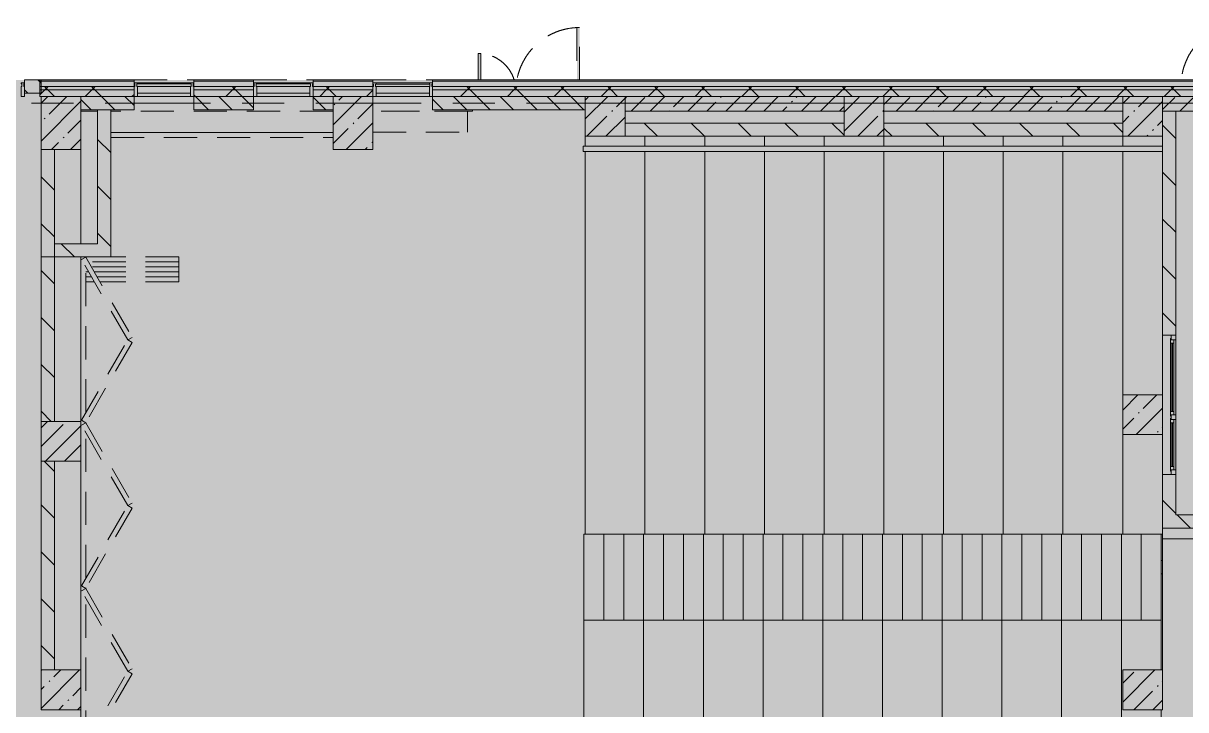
# Model space of a CAD drawing. Header units: millimetres. Extents: x -3245 to 186632, y -8553 to 29000.
# Drawn here: x 73063 to 90582, y 17850 to 28205 of the extents above; entities that cross this region are included whole.
import ezdxf

# ---------------------------------------------------------------- set-up
doc = ezdxf.new("R2010")
doc.units = ezdxf.units.MM
doc.linetypes.add('200_ШТРИХ__ш1_п0_6_', pattern=[800, 500, -300])
doc.linetypes.add('Осевая', pattern=[3175, 635, -476.25, 1587.5, -476.25])
doc.layers.add('A-DETL-GENF-3', color=7, linetype='Continuous', lineweight=9, true_color=0xc0c0c0, transparency=0.4)
for name, color, linetype, lineweight in [('A-DETL-MBND-1', 7, '200_ШТРИХ__ш1_п0_6_', 9), ('A-GLAZ-CURT-3', 7, 'Continuous', 5), ('A-WALL-7', 7, 'Continuous', 5), ('I-WALL-29', 7, 'Continuous', 5), ('S-COLS-2', 7, 'Continuous', 5), ('Оси', 7, 'Continuous', 9), ('Оси-2', 7, 'Осевая', 9)]:
    doc.layers.add(name, color=color, linetype=linetype, lineweight=lineweight)
for name, color, linetype, lineweight, true_color in [('A-FLOR-1', 7, 'Continuous', 5, 0xb7b7b7), ('A-GLAZ-3', 7, 'Continuous', 5, 0x737373), ('A-GLAZ-CURT-2', 7, 'Continuous', 5, 0x737373), ('A-GLAZ-CWMG-2', 7, 'Continuous', 5, 0x737373), ('A-WALL-8', 7, 'Continuous', 9, 0x737373), ('A-WALL-9', 7, 'Continuous', 5, 0x737373), ('I-WALL-30', 7, 'Continuous', 5, 0x737373), ('S-COLS-1', 7, 'Continuous', 5, 0x737373), ('S-STRS-3', 7, 'Continuous', 5, 0x737373)]:
    doc.layers.add(name, color=color, linetype=linetype, lineweight=lineweight, true_color=true_color)
pattern_1 = [(45, (59622.45, 0), (-353.5534, 353.5534), []), (135, (59622.45, 0), (-353.5534, -353.5534), [])]
pattern_2 = [(135, (59622.45, 0), (-176.7767, -176.7767), [])]
pattern_3 = [(135, (59622.45, 0), (-353.5534, -353.5534), [])]

# ---------------------------------------------------------------- blocks, each defined once
blk = doc.blocks.new('BSC_Колонна _Прямоугольная - 600х800-24078684-2_4_1_птичка')
at = {"layer": 'S-COLS-2'}
h = blk.add_hatch(dxfattribs=at)
h.set_pattern_fill('FP_122', color=256, style=0, pattern_type=2)
h.set_pattern_definition([(45, (-14010, -26700), (-285.123, 285.123), []), (45, (-13724.88, -26700), (-285.123, 285.123), [504.031, -100.806, 16.764, -84.042])])
h.paths.add_polyline_path([(300, -400), (300, 400), (-300, 400), (-300, -400)])
at = {"layer": 'S-COLS-1'}
for p, q in [((300, 400), (-300, 400)), ((-300, 400), (-300, -400)), ((300, -400), (300, 400)), ((-300, -400), (300, -400))]:
    blk.add_line(p, q, dxfattribs=at)
blk = doc.blocks.new('BSC_Колонна _Прямоугольная - 600х600-23295697-2_4_1_птичка')
at = {"layer": 'S-COLS-2'}
h = blk.add_hatch(dxfattribs=at)
h.set_pattern_fill('FP_125', color=256, style=0, pattern_type=2)
h.set_pattern_definition([(45, (-14010, -18150), (-285.123, 285.123), []), (45, (-13724.88, -18150), (-285.123, 285.123), [504.031, -100.806, 16.764, -84.042])])
h.paths.add_polyline_path([(-300, -300), (300, -300), (300, 300), (-300, 300), (-300, -26)])
at = {"layer": 'S-COLS-1'}
for p, q in [((300, 300), (-300, 300)), ((-300, 300), (-300, -300)), ((300, -300), (300, 300)), ((-300, -300), (300, -300))]:
    blk.add_line(p, q, dxfattribs=at)
blk = doc.blocks.new('BSC_Колонна _Прямоугольная - 600х600-V113-2_4_1_птичка')
at = {"layer": 'S-COLS-2'}
h = blk.add_hatch(dxfattribs=at)
h.set_pattern_fill('FP_126', color=256, style=0, pattern_type=2)
h.set_pattern_definition([(45, (-14010, -21900), (-285.123, 285.123), []), (45, (-13724.88, -21900), (-285.123, 285.123), [504.031, -100.806, 16.764, -84.042])])
h.paths.add_polyline_path([(-300, -300), (300, -300), (300, 300), (-300, 300)])
at = {"layer": 'S-COLS-1'}
for p, q in [((300, 300), (-300, 300)), ((-300, 300), (-300, -300)), ((300, -300), (300, 300)), ((-300, -300), (300, -300))]:
    blk.add_line(p, q, dxfattribs=at)
blk = doc.blocks.new('BSC_Колонна _Прямоугольная - 600х600-V115-2_4_1_птичка')
at = {"layer": 'S-COLS-2'}
h = blk.add_hatch(dxfattribs=at)
h.set_pattern_fill('FP_128', color=256, style=0, pattern_type=2)
h.set_pattern_definition([(45, (-26110, -26800), (-285.123, 285.123), []), (45, (-25824.88, -26800), (-285.123, 285.123), [504.031, -100.806, 16.764, -84.042])])
h.paths.add_polyline_path([(-300, -300), (300, -300), (300, 300), (-300, 300)])
at = {"layer": 'S-COLS-1'}
for p, q in [((300, 300), (-300, 300)), ((-300, 300), (-300, -300)), ((300, -300), (300, 300)), ((-300, -300), (300, -300))]:
    blk.add_line(p, q, dxfattribs=at)
blk = doc.blocks.new('Прямоугольный импост - Импост структурный с накладкой - 190мм-22856075-2_4_1_птичка')
at = {"layer": 'A-GLAZ-CWMG-2'}
for p, q in [((0, 190), (-50, 190)), ((-50, 190), (-50, 40)), ((0, 40), (0, 190)), ((-50, 40), (-40, 40)), ((-40, 0), (-50, 0)), ((-50, 0), (-50, -17)), ((-40, 40), (-40, 0)), ((-10, 0), (-10, 40)), ((-10, 40), (0, 40)), ((0, 0), (-10, 0)), ((0, -17), (0, 0)), ((-50, -17), (0, -17))]:
    blk.add_line(p, q, dxfattribs=at)
blk = doc.blocks.new('Прямоугольный импост - Импост структурный с накладкой - 190мм-V119-2_4_1_птичка')
at = {"layer": 'A-GLAZ-CWMG-2'}
for p, q in [((0, 190), (-50, 190)), ((-50, 190), (-50, 40)), ((0, 40), (0, 188)), ((-50, 40), (-40, 40)), ((-40, 0), (-50, 0)), ((-50, 0), (-50, -17)), ((-40, 40), (-40, 0)), ((-10, 0), (-10, 40)), ((-10, 40), (0, 40)), ((0, 0), (-10, 0)), ((0, -17), (0, 0)), ((-50, -17), (0, -17))]:
    blk.add_line(p, q, dxfattribs=at)
blk = doc.blocks.new('Прямоугольный импост - Импост структурный с накладкой - 190мм-22856073-2_4_1_птичка')
at = {"layer": 'A-GLAZ-CWMG-2'}
for p, q in [((-50, 40), (-50, 190)), ((-50, 190), (0, 190)), ((0, 190), (0, 40)), ((-40, 40), (-50, 40)), ((-50, -17), (-50, 0)), ((-50, 0), (-40, 0)), ((-40, 0), (-40, 40)), ((-10, 40), (-10, 0)), ((0, 40), (-10, 40)), ((-10, 0), (0, 0)), ((0, 0), (0, -17)), ((0, -17), (-50, -17))]:
    blk.add_line(p, q, dxfattribs=at)
blk = doc.blocks.new('Системная панель - Стекло - 40мм-V136-2_4_1_птичка')
at = {"layer": 'A-GLAZ-CURT-3'}
h = blk.add_hatch(dxfattribs=at)
h.set_pattern_fill('FP_154', color=256, style=0, pattern_type=2)
h.set_pattern_definition([(45, (-17860.3, -26790), (-1414.21, 1414.21), [1000, -3000]), (45, (-18860.3, -27290), (-1414.21, 1414.21), [3000, -1000]), (45, (-16860.3, -27790), (-1414.21, 1414.21), [1000, -3000])])
h.paths.add_polyline_path([(-410, -40), (410, -40), (410, 0), (-410, 0)])
at = {"layer": 'A-GLAZ-CURT-2'}
for p, q in [((410, 0), (-410, 0)), ((-410, 0), (-410, -40)), ((-410, -40), (410, -40)), ((410, -40), (410, 0))]:
    blk.add_line(p, q, dxfattribs=at)
blk = doc.blocks.new('Системная панель - Стекло - 40мм-V137-2_4_1_птичка')
at = {"layer": 'A-GLAZ-CURT-2'}
for p, q in [((410, 0), (-410, 0)), ((-410, 0), (-410, -40)), ((-410, -40), (410, -40)), ((410, -40), (410, 0))]:
    blk.add_line(p, q, dxfattribs=at)
blk = doc.blocks.new('BSC_Колонна _Прямоугольная - 600х600-V148-2_4_1_птичка')
at = {"layer": 'S-COLS-2'}
h = blk.add_hatch(dxfattribs=at)
h.set_pattern_fill('FP_161', color=256, style=0, pattern_type=2)
h.set_pattern_definition([(45, (-30310, -26800), (-285.123, 285.123), []), (45, (-30024.88, -26800), (-285.123, 285.123), [504.031, -100.806, 16.764, -84.042])])
h.paths.add_polyline_path([(-300, -300), (300, -300), (300, 300), (-300, 300)])
at = {"layer": 'S-COLS-1'}
for p, q in [((300, 300), (-300, 300)), ((-300, 300), (-300, -300)), ((300, -300), (300, 300)), ((-300, -300), (300, -300))]:
    blk.add_line(p, q, dxfattribs=at)
blk = doc.blocks.new('Прямоугольный импост - Импост структурный с накладкой - 160мм Темный-33186089-2_4_1_птичка')
at = {"layer": 'A-GLAZ-CWMG-2'}
for p, q in [((16960, 27307), (17760, 27307)), ((16960, 27150), (17760, 27150))]:
    blk.add_line(p, q, dxfattribs=at)
blk = doc.blocks.new('DOR__перегородка__Прямоугольная - ТП-2_ Вн_ДПГ_9480х4200h_2-23998078-2_4_1_птичка')
at = {"layer": 'A-DETL-MBND-1'}
for p, q in [((3, -75), (1987, -75)), ((1982, -72), (2019, -7)), ((3194, -772), (1982, -72)), ((2019, -7), (3231, -707)), ((2137, -75), (4324, -75)), ((3230, -707), (4443, -7)), ((4480, -72), (3268, -772)), ((4443, -7), (4480, -72)), ((4474, -75), (4487, -75)), ((4481, -72), (4518, -7)), ((5693, -772), (4481, -72)), ((4518, -7), (5731, -707)), ((4637, -75), (6824, -75)), ((5730, -707), (6942, -7)), ((6980, -72), (5767, -772)), ((6942, -7), (6980, -72)), ((6974, -75), (6985, -75)), ((6979, -72), (7017, -7)), ((8192, -772), (6979, -72)), ((7017, -7), (8229, -707)), ((7135, -75), (9323, -75)), ((8229, -707), (9441, -7)), ((9479, -72), (8267, -772)), ((9105, -201), (9105, -75)), ((9180, -158), (9180, -75)), ((9255, -114), (9255, -75)), ((9330, -1474), (9330, -158)), ((9405, -1474), (9405, -114)), ((9441, -7), (9479, -72)), ((9473, -75), (9480, -75)), ((9105, -1474), (9105, -288)), ((9180, -1474), (9180, -244)), ((9255, -1474), (9255, -201)), ((9480, -1474), (9480, -450)), ((3231, -707), (3194, -772)), ((3268, -772), (3230, -707)), ((5731, -707), (5693, -772)), ((5767, -772), (5730, -707)), ((8229, -707), (8192, -772)), ((8267, -772), (8229, -707)), ((9105, -1474), (9480, -1474))]:
    blk.add_line(p, q, dxfattribs=at)
blk = doc.blocks.new('BSC_Колонна _Прямоугольная - 600х600-V167-2_4_1_птичка')
at = {"layer": 'S-COLS-2'}
h = blk.add_hatch(dxfattribs=at)
h.set_pattern_fill('FP_174', color=256, style=0, pattern_type=2)
h.set_pattern_definition([(45, (-22210, -26800), (-285.123, 285.123), []), (45, (-21924.88, -26800), (-285.123, 285.123), [504.031, -100.806, 16.764, -84.042])])
h.paths.add_polyline_path([(-300, -300), (300, -300), (300, 300), (-300, 300)])
at = {"layer": 'S-COLS-1'}
for p, q in [((300, 300), (-300, 300)), ((-300, 300), (-300, -300)), ((300, -300), (300, 300)), ((-300, -300), (300, -300))]:
    blk.add_line(p, q, dxfattribs=at)
blk = doc.blocks.new('Перекрытия 3 - Перекрытия 4-20977624-2_4_1_птичка')
at = {"layer": 'S-STRS-3'}
for p, q in [((21910, 26500), (21910, 26351)), ((22810, 26351), (22810, 26500)), ((23710, 26351), (23710, 26500)), ((24610, 26351), (24610, 26500)), ((25510, 26351), (25510, 26500)), ((26410, 26351), (26410, 26500)), ((27310, 26351), (27310, 26500)), ((28210, 26351), (28210, 26500)), ((29110, 26351), (29110, 26500)), ((30010, 26351), (30010, 26500)), ((21910, 26270), (21910, 20500)), ((22810, 20500), (22810, 26270)), ((23710, 20500), (23710, 26270)), ((24610, 20500), (24610, 26270)), ((25510, 20500), (25510, 26270)), ((26410, 20500), (26410, 26270)), ((27310, 20500), (27310, 26270)), ((28210, 20500), (28210, 26270)), ((29110, 20500), (29110, 26270)), ((30010, 22600), (30010, 26270)), ((30010, 20500), (30010, 22000)), ((22490, 20500), (21910, 20500)), ((23390, 20500), (22810, 20500)), ((24290, 20500), (23710, 20500)), ((25190, 20500), (24610, 20500)), ((26090, 20500), (25510, 20500)), ((26990, 20500), (26410, 20500)), ((27890, 20500), (27310, 20500)), ((28790, 20500), (28210, 20500)), ((29690, 20500), (29110, 20500)), ((30610, 20500), (30010, 20500))]:
    blk.add_line(p, q, dxfattribs=at)
blk = doc.blocks.new('110_Дверь_СКБ_1Ст_Наружная - ДН-2д_л__ Дверь из подвала ЛК _900 мм в свету_ 3300 фрамуга метал-22954314-2_4_1_птичка')
at = {"layer": 'A-DETL-MBND-1'}
blk.add_hatch(color=256, dxfattribs=at).paths.add_polyline_path([(489.5, 115), (489.5, 970), (449.5, 970), (449.5, 115)])
for p, q in [((489.5, 970), (449.5, 970)), ((449.5, 970), (449.5, 115)), ((489.5, 115), (489.5, 970))]:
    blk.add_line(p, q, dxfattribs=at)
blk.add_arc((489.5, 30), 940, 90, 174.73278, dxfattribs=at)
blk = doc.blocks.new('120_Окно_СКБ_2Ст - 120_Окно_СКБ_2Ст 2100х1800 _мал створка справа_-24235684-2_4_1_птичка')
at = {"layer": 'A-GLAZ-3'}
for p, q in [((-1050, 30), (-1050, 100)), ((-1050, 100), (-980, 100)), ((1050, 100), (-1050, 100)), ((-980, 30), (-1050, 30)), ((-1050, 30), (-1000, 30)), ((-980, 30), (-1000, 30)), ((-1000, 30), (-1000, 20)), ((-1000, 20), (170, 20)), ((170, 20), (-1000, 20)), ((-980, 100), (-980, 30)), ((150, 70), (-980, 70)), ((-980, 70), (-980, 30)), ((-930, 20), (-930, 70)), ((-930, 50), (100, 50)), ((100, 40), (-930, 40)), ((100, 20), (100, 70)), ((150, 30), (150, 100)), ((150, 100), (220, 100)), ((150, 30), (150, 70)), ((220, 30), (150, 30)), ((170, 30), (150, 30)), ((170, 30), (200, 30)), ((170, 20), (170, 30)), ((220, 30), (200, 30)), ((200, 30), (200, 20)), ((200, 20), (1000, 20)), ((1000, 20), (200, 20)), ((220, 100), (220, 30)), ((980, 70), (220, 70)), ((220, 70), (220, 30)), ((270, 20), (270, 70)), ((270, 50), (930, 50)), ((930, 40), (270, 40)), ((930, 20), (930, 70)), ((980, 30), (980, 100)), ((980, 100), (1050, 100)), ((980, 30), (980, 70)), ((1050, 30), (980, 30)), ((1000, 30), (980, 30)), ((1000, 30), (1050, 30)), ((1000, 20), (1000, 30)), ((1050, 100), (1050, 30))]:
    blk.add_line(p, q, dxfattribs=at)
blk = doc.blocks.new('BSC_Колонна _Прямоугольная - 600х800-V212-2_4_1_птичка')
at = {"layer": 'S-COLS-2'}
h = blk.add_hatch(dxfattribs=at)
h.set_pattern_fill('FP_212', color=256, style=0, pattern_type=2)
h.set_pattern_definition([(45, (-18410.26, -26700), (-285.123, 285.123), []), (45, (-18125.13, -26700), (-285.123, 285.123), [504.031, -100.806, 16.764, -84.042])])
h.paths.add_polyline_path([(-300, -400), (300, -400), (300, 400), (-300, 400)])
at = {"layer": 'S-COLS-1'}
for p, q in [((300, 400), (-300, 400)), ((-300, 400), (-300, -400)), ((300, -400), (300, 400)), ((-300, -400), (300, -400))]:
    blk.add_line(p, q, dxfattribs=at)
blk = doc.blocks.new('110_Дверь_СКБ_2Ст_Наружная - ДН-1_л_ Двухстворчатая 1450 х3300 _h_ в свету с верхним остеклением-23567691-2_4_1_птичка')
at = {"layer": 'A-DETL-MBND-1'}
for points in [[(784.5, 125), (784.5, 915), (744.5, 915), (744.5, 125)], [(-705.5, 125), (-705.5, 525), (-745.5, 525), (-745.5, 125)]]:
    blk.add_hatch(color=256, dxfattribs=at).paths.add_polyline_path(points)
for p, q in [((784.5, 915), (744.5, 915)), ((744.5, 915), (744.5, 125)), ((784.5, 125), (784.5, 915)), ((-745.5, 525), (-745.5, 125)), ((-705.5, 525), (-745.5, 525)), ((-705.5, 125), (-705.5, 525))]:
    blk.add_line(p, q, dxfattribs=at)
for centre, radius, start, end in [((784.5, -45), 960, 90, 169.73704), ((-745.5, -45), 570, 17.53545, 90)]:
    blk.add_arc(centre, radius, start, end, dxfattribs=at)
blk = doc.blocks.new('Системная панель - Стекло - 40мм-V225-2_4_1_птичка')
at = {"layer": 'A-GLAZ-CURT-2'}
for p, q in [((410, 0), (-410, 0)), ((-410, 0), (-410, -40)), ((-410, -40), (410, -40)), ((410, -40), (410, 0))]:
    blk.add_line(p, q, dxfattribs=at)
blk = doc.blocks.new('Перекрытия 2 - Перекрытия 4-32990152-2_4_1_птичка')
at = {"layer": 'S-STRS-3'}
for p, q in [((21910, 19180), (22510, 19180)), ((21910, 19180), (21910, 15411)), ((22810, 19180), (23410, 19180)), ((22810, 15411), (22810, 19180)), ((23710, 19180), (24310, 19180)), ((23710, 15411), (23710, 19180)), ((24610, 19180), (25210, 19180)), ((24610, 15411), (24610, 19180)), ((25510, 19180), (26110, 19180)), ((25510, 15411), (25510, 19180)), ((26410, 19180), (27010, 19180)), ((26410, 15411), (26410, 19180)), ((27310, 19180), (27910, 19180)), ((27310, 15411), (27310, 19180)), ((28210, 19180), (28810, 19180)), ((28210, 15411), (28210, 19180)), ((29110, 19180), (29710, 19180)), ((29110, 15411), (29110, 19180)), ((30010, 19180), (30610, 19180)), ((30010, 15411), (30010, 19180)), ((30610, 18430), (30610, 19180)), ((30610, 15411), (30610, 17830)), ((21910, 15330), (21910, 15200)), ((22810, 15200), (22810, 15330)), ((23710, 15200), (23710, 15330)), ((24610, 15200), (24610, 15330)), ((25510, 15200), (25510, 15330)), ((26410, 15200), (26410, 15330)), ((27310, 15200), (27310, 15330)), ((28210, 15200), (28210, 15330)), ((29110, 15200), (29110, 15330)), ((30010, 15200), (30010, 15330)), ((30610, 15200), (30610, 15330)), ((22810, 15200), (21910, 15200)), ((23710, 15200), (22810, 15200)), ((24610, 15200), (23710, 15200)), ((25510, 15200), (24610, 15200)), ((26410, 15200), (25510, 15200)), ((27310, 15200), (26410, 15200)), ((28210, 15200), (27310, 15200)), ((29110, 15200), (28210, 15200)), ((30010, 15200), (29110, 15200)), ((30610, 15200), (30010, 15200))]:
    blk.add_line(p, q, dxfattribs=at)
blk = doc.blocks.new('Стены наклон_ амфитеатр1 - Стены наклон_ амфитеатр-33007412-2_4_1_птичка')
at = {"layer": 'A-WALL-9'}
for p, q in [((21879, 26351), (21879, 26270)), ((30610, 26351), (21879, 26351)), ((30610, 26270), (30610, 26351)), ((21879, 26270), (30610, 26270))]:
    blk.add_line(p, q, dxfattribs=at)
blk = doc.blocks.new('Зашивка приборов отопления12 - Зашивка приборов отопления-33278990-2_4_1_птичка')
at = {"layer": 'A-DETL-MBND-1'}
for p, q in [((37640, 23400), (34290, 23400)), ((34290, 23079), (37640, 23079)), ((37640, 23079), (34290, 23079)), ((34290, 23004), (37640, 23004))]:
    blk.add_line(p, q, dxfattribs=at)
blk = doc.blocks.new('Зашивка приборов отопления13 - Зашивка приборов отопления-33279120-2_4_1_птичка')
at = {"layer": 'A-DETL-MBND-1'}
for p, q in [((20136, 26880), (18710, 26880)), ((20136, 26560), (20136, 26880)), ((18710, 26560), (20136, 26560))]:
    blk.add_line(p, q, dxfattribs=at)
blk = doc.blocks.new('BSC_Колонна _Прямоугольная - 600х600-V266-2_4_1_птичка')
at = {"layer": 'S-COLS-2'}
h = blk.add_hatch(dxfattribs=at)
h.set_pattern_fill('FP_234', color=256, style=0, pattern_type=2)
h.set_pattern_definition([(45, (-30310, -18150), (-285.123, 285.123), []), (45, (-30024.88, -18150), (-285.123, 285.123), [504.031, -100.806, 16.764, -84.042])])
h.paths.add_polyline_path([(-300, -300), (300, -300), (300, 300), (-300, 300)])
at = {"layer": 'S-COLS-1'}
for p, q in [((300, 300), (-300, 300)), ((-300, 300), (-300, -300)), ((300, -300), (300, 300)), ((-300, -300), (300, -300))]:
    blk.add_line(p, q, dxfattribs=at)
blk = doc.blocks.new('BSC_Колонна _Прямоугольная - 600х600-V267-2_4_1_птичка')
at = {"layer": 'S-COLS-2'}
h = blk.add_hatch(dxfattribs=at)
h.set_pattern_fill('FP_235', color=256, style=0, pattern_type=2)
h.set_pattern_definition([(45, (-30310, -22300), (-285.123, 285.123), []), (45, (-30024.88, -22300), (-285.123, 285.123), [504.031, -100.806, 16.764, -84.042])])
h.paths.add_polyline_path([(-300, -300), (300, -300), (300, 300), (-300, 300)])
at = {"layer": 'S-COLS-1'}
for p, q in [((300, 300), (-300, 300)), ((-300, 300), (-300, -300)), ((300, -300), (300, 300)), ((-300, -300), (300, -300))]:
    blk.add_line(p, q, dxfattribs=at)

msp = doc.modelspace()

# ---------------------------------------------------------------- hatches: boundary and pattern name
at = {"layer": 'A-DETL-GENF-3'}
msp.add_hatch(color=256, dxfattribs=at).paths.add_polyline_path([(92797.5, -280), (98382.4, -280), (98382.4, 23777.7), (93482.4, 23777.7), (93482.4, 27350), (63474.4, 27350), (63474.4, 15358), (59354.4, 15358), (59354.4, -280), (91870, -280)])
at = {"layer": 'A-WALL-7'}
h = msp.add_hatch(dxfattribs=at)
h.set_pattern_fill('FP_133', color=256, style=0, pattern_type=2)
h.set_pattern_definition(pattern_2)
h.paths.add_polyline_path([(73319.6, 27150), (73332.4, 27150), (73332.4, 27350), (73082.7, 27350), (73082.7, 27150)])
h.paths.add_polyline_path([(63682.4, 27150), (63732.4, 27150), (63732.4, 27350), (63682.4, 27350), (63682.4, 27325.2)])
h = msp.add_hatch(dxfattribs=at)
h.set_pattern_fill('FP_123', color=256, style=0, pattern_type=2)
h.set_pattern_definition(pattern_1)
h.paths.add_polyline_path([(93332.4, 27200), (93332.4, 27250), (79232.7, 27250), (79232.7, 27200), (93261.2, 27200)])
h.paths.add_polyline_path([(75632.7, 27200), (76532.7, 27200), (76532.7, 27250), (75632.7, 27250)])
h.paths.add_polyline_path([(74247.1, 27200), (74732.7, 27200), (74732.7, 27250), (73311.4, 27250), (73311.4, 27200), (73319.6, 27200)])
h.paths.add_polyline_path([(77432.7, 27200), (78332.7, 27200), (78332.7, 27250), (77432.7, 27250)])
h = msp.add_hatch(dxfattribs=at)
h.set_pattern_fill('FP_123', color=256, style=0, pattern_type=2)
h.set_pattern_definition(pattern_1)
h.paths.add_polyline_path([(92797.5, 27100), (93232.4, 27100), (93232.4, 27200), (79232.7, 27200), (79232.7, 27100), (91870, 27100)])
h.paths.add_polyline_path([(73932.4, 27100), (74732.7, 27100), (74732.7, 27200), (73311.4, 27200), (73311.4, 27100), (73332.4, 27100)])
h.paths.add_polyline_path([(75632.7, 27100), (76532.7, 27100), (76532.7, 27200), (75632.7, 27200)])
h.paths.add_polyline_path([(77732.7, 27100), (78332.7, 27100), (78332.7, 27200), (77432.7, 27200), (77432.7, 27100)])
h = msp.add_hatch(dxfattribs=at)
h.set_pattern_fill('FP_133', color=256, style=0, pattern_type=2)
h.set_pattern_definition(pattern_2)
h.paths.add_polyline_path([(80739.7, 26900), (81532.4, 26900), (81532.4, 27100), (79232.7, 27100), (79232.7, 26900)])
h.paths.add_polyline_path([(73932.4, 26900), (74732.7, 26900), (74732.7, 27100), (73932.4, 27100), (73932.4, 26987.7)])
h.paths.add_polyline_path([(77432.7, 26900), (77732.7, 26900), (77732.7, 27100), (77432.7, 27100)])
h.paths.add_polyline_path([(75632.7, 26900), (76532.7, 26900), (76532.7, 27100), (75632.7, 27100)])
at = {"layer": 'I-WALL-29'}
h = msp.add_hatch(dxfattribs=at)
h.set_pattern_fill('FP_131', color=256, style=0, pattern_type=2)
h.set_pattern_definition([(45, (59622.45, 0), (-285.123, 285.123), []), (45, (59907.57, 0), (-285.123, 285.123), [504.031, -100.806, 16.764, -84.042])])
h.paths.add_polyline_path([(92632.4, 26880), (92632.4, 27100), (90232.4, 27100), (90232.4, 26880), (91870, 26880)])
h.paths.add_polyline_path([(89632.4, 26880), (89632.4, 27100), (86032.4, 27100), (86032.4, 26880)])
h.paths.add_polyline_path([(85432.4, 26880), (85432.4, 27100), (82132.4, 27100), (82132.4, 26880), (82594.8, 26880)])
h = msp.add_hatch(dxfattribs=at)
h.set_pattern_fill('FP_134', color=256, style=0, pattern_type=2)
h.set_pattern_definition(pattern_3)
h.paths.add_polyline_path([(74382.4, 24680), (74382.4, 26900), (74182.4, 26900), (74182.4, 24680)])
h = msp.add_hatch(dxfattribs=at)
h.set_pattern_fill('FP_134', color=256, style=0, pattern_type=2)
h.set_pattern_definition(pattern_3)
h.paths.add_polyline_path([(90432.4, 20790), (90432.4, 21400), (90232.4, 21400), (90232.4, 20790)])
h.paths.add_polyline_path([(90432.4, 23500), (90432.4, 26880), (90232.4, 26880), (90232.4, 23500)])
h = msp.add_hatch(dxfattribs=at)
h.set_pattern_fill('FP_134', color=256, style=0, pattern_type=2)
h.set_pattern_definition(pattern_3)
h.paths.add_polyline_path([(85432.4, 26500), (85432.4, 26700), (82132.4, 26700), (82132.4, 26500), (82594.8, 26500)])
h = msp.add_hatch(dxfattribs=at)
h.set_pattern_fill('FP_134', color=256, style=0, pattern_type=2)
h.set_pattern_definition(pattern_3)
h.paths.add_polyline_path([(89632.4, 26500), (89632.4, 26700), (86032.4, 26700), (86032.4, 26500)])
h = msp.add_hatch(dxfattribs=at)
h.set_pattern_fill('FP_134', color=256, style=0, pattern_type=2)
h.set_pattern_definition(pattern_3)
h.paths.add_polyline_path([(73532.7, 24680), (73532.7, 26300), (73332.7, 26300), (73332.7, 24680)])
h = msp.add_hatch(dxfattribs=at)
h.set_pattern_fill('FP_134', color=256, style=0, pattern_type=2)
h.set_pattern_definition(pattern_3)
h.paths.add_polyline_path([(73332.7, 15200), (73532.7, 15200), (73532.7, 17850), (73332.7, 17850), (73332.7, 15848.6)])
h.paths.add_polyline_path([(73332.7, 18450), (73532.7, 18450), (73532.7, 21600), (73332.7, 21600), (73332.7, 20476.2)])
h.paths.add_polyline_path([(73332.7, 22200), (73532.7, 22200), (73532.7, 26300), (73332.7, 26300), (73332.7, 25103.8)])
h = msp.add_hatch(dxfattribs=at)
h.set_pattern_fill('FP_134', color=256, style=0, pattern_type=2)
h.set_pattern_definition(pattern_3)
h.paths.add_polyline_path([(74182.4, 24680), (74182.4, 24880), (73532.7, 24880), (73532.7, 24680)])
h = msp.add_hatch(dxfattribs=at)
h.set_pattern_fill('FP_134', color=256, style=0, pattern_type=2)
h.set_pattern_definition(pattern_3)
h.paths.add_polyline_path([(93032.4, 20590), (93032.4, 20790), (90232.4, 20790), (90232.4, 20590), (91870, 20590)])

# ---------------------------------------------------------------- linework, layer by layer
at = {"layer": 'A-DETL-MBND-1'}
for p, q in [((74732.7, 27350), (75632.7, 27350)), ((76532.7, 27350), (77432.7, 27350)), ((78332.7, 27350), (79232.7, 27350)), ((74782.7, 27100), (75582.7, 27100)), ((75582.7, 27100), (74782.7, 27100)), ((76582.7, 27100), (77382.7, 27100)), ((77382.7, 27100), (76582.7, 27100)), ((78382.2, 27100), (79182.8, 27100)), ((79182.8, 27100), (78382.2, 27100)), ((74182.4, 26880), (73932.4, 26880)), ((77732.7, 26880), (74382.4, 26880)), ((79832.4, 26880), (78332.7, 26880)), ((79832.4, 26900), (79832.4, 26880)), ((90212.4, 20100), (90232.4, 20100)), ((90232.4, 19900), (90212.4, 19900))]:
    msp.add_line(p, q, dxfattribs=at)
at = {"layer": 'A-FLOR-1'}
for p, q in [((73932.7, 24880), (73932.7, 26500)), ((73932.7, 15200), (73932.7, 24680)), ((90232.4, 20590), (90232.4, 18450)), ((92882.4, 20429), (90232.4, 20429))]:
    msp.add_line(p, q, dxfattribs=at)
at = {"layer": 'A-WALL-8'}
for p, q in [((74732.7, 27330), (73311.4, 27330)), ((74732.7, 27250), (73311.4, 27250)), ((74732.7, 27200), (73311.4, 27200)), ((76532.7, 27330), (75632.7, 27330)), ((76532.7, 27250), (75632.7, 27250)), ((76532.7, 27200), (75632.7, 27200)), ((78332.7, 27330), (77432.7, 27330)), ((78332.7, 27250), (77432.7, 27250)), ((78332.7, 27200), (77432.7, 27200)), ((93462.4, 27330), (79232.7, 27330)), ((93382.4, 27250), (79232.7, 27250)), ((93332.4, 27200), (79232.7, 27200)), ((74732.7, 27100), (73932.4, 27100)), ((76532.7, 27100), (75632.7, 27100)), ((77732.7, 27100), (77432.7, 27100)), ((81532.4, 27100), (79232.7, 27100)), ((85432.4, 27100), (82132.4, 27100)), ((89632.4, 27100), (86032.4, 27100)), ((92632.4, 27100), (90232.4, 27100)), ((74382.4, 26900), (74182.4, 26900)), ((90432.4, 26880), (90232.4, 26880))]:
    msp.add_line(p, q, dxfattribs=at)
at = {"layer": 'A-WALL-9'}
for p, q in [((74732.7, 27350), (73082.7, 27350)), ((73082.7, 27350), (73082.7, 27150)), ((73311.4, 27350), (73311.4, 27100)), ((73332.4, 27150), (73332.4, 27350)), ((74732.7, 27100), (74732.7, 27350)), ((76532.7, 27350), (75632.7, 27350)), ((75632.7, 27350), (75632.7, 27100)), ((76532.7, 27100), (76532.7, 27350)), ((78332.7, 27350), (77432.7, 27350)), ((77432.7, 27350), (77432.7, 27100)), ((78332.7, 27100), (78332.7, 27350)), ((93482.4, 27350), (79232.7, 27350)), ((79232.7, 27350), (79232.7, 27100)), ((73082.7, 27150), (73332.4, 27150)), ((73311.4, 27100), (73332.4, 27100)), ((73932.4, 27100), (74732.7, 27100)), ((74732.7, 26900), (74732.7, 27100)), ((75632.7, 27100), (76532.7, 27100)), ((75632.7, 27100), (75632.7, 26900)), ((76532.7, 26900), (76532.7, 27100)), ((77432.7, 27100), (77732.7, 27100)), ((77432.7, 27100), (77432.7, 26900)), ((79232.7, 27100), (81532.4, 27100)), ((79232.7, 27100), (79232.7, 26900)), ((82132.4, 27100), (85432.4, 27100)), ((86032.4, 27100), (89632.4, 27100)), ((90232.4, 27100), (93232.4, 27100)), ((73932.4, 26900), (74182.4, 26900)), ((74382.4, 26900), (74732.7, 26900)), ((75632.7, 26900), (76532.7, 26900)), ((77432.7, 26900), (77732.7, 26900)), ((79232.7, 26900), (81532.4, 26900))]:
    msp.add_line(p, q, dxfattribs=at)
at = {"layer": 'I-WALL-30'}
for p, q in [((74182.4, 26900), (74182.4, 24880)), ((74382.4, 24680), (74382.4, 26900)), ((82132.4, 26880), (85432.4, 26880)), ((86032.4, 26880), (89632.4, 26880)), ((90432.4, 26880), (92632.4, 26880)), ((90432.4, 20790), (90432.4, 26880)), ((85432.4, 26700), (82132.4, 26700)), ((89632.4, 26700), (86032.4, 26700)), ((82132.4, 26500), (85432.4, 26500)), ((86032.4, 26500), (89632.4, 26500)), ((90232.4, 26500), (90232.4, 22600)), ((73332.7, 26300), (73332.7, 22200)), ((73532.7, 22200), (73532.7, 26300)), ((74182.4, 24880), (73532.7, 24880)), ((73332.7, 24680), (74382.4, 24680)), ((90232.4, 23500), (90432.4, 23500)), ((90232.4, 22000), (90232.4, 20590)), ((73332.7, 21600), (73332.7, 18450)), ((73532.7, 18450), (73532.7, 21600)), ((90432.4, 21400), (90232.4, 21400)), ((93032.4, 20790), (90432.4, 20790)), ((90232.4, 20590), (93032.4, 20590))]:
    msp.add_line(p, q, dxfattribs=at)
at = {"layer": 'S-STRS-3'}
for p, q in [((81512.4, 20500), (81512.4, 19200)), ((81512.4, 20500), (81532.4, 20500)), ((81512.4, 20500), (81512.4, 19200)), ((81812.4, 20500), (81812.4, 19200)), ((81812.4, 20500), (81812.4, 19200)), ((82112.4, 20500), (82412.4, 20500)), ((82112.4, 20500), (82112.4, 19200)), ((82112.4, 20500), (82112.4, 19200)), ((82412.4, 20500), (82432.4, 20500)), ((82412.4, 20500), (82412.4, 19200)), ((82412.4, 20500), (82412.4, 19200)), ((82712.4, 20500), (82712.4, 19200)), ((82712.4, 20500), (82712.4, 19200)), ((83012.4, 20500), (83312.4, 20500)), ((83012.4, 20500), (83012.4, 19200)), ((83012.4, 20500), (83012.4, 19200)), ((83312.4, 20500), (83332.4, 20500)), ((83312.4, 20500), (83312.4, 19200)), ((83312.4, 20500), (83312.4, 19200)), ((83612.4, 20500), (83612.4, 19200)), ((83612.4, 20500), (83612.4, 19200)), ((83912.4, 20500), (84212.4, 20500)), ((83912.4, 20500), (83912.4, 19200)), ((83912.4, 20500), (83912.4, 19200)), ((84212.4, 20500), (84232.4, 20500)), ((84212.4, 20500), (84212.4, 19200)), ((84212.4, 20500), (84212.4, 19200)), ((84512.4, 20500), (84512.4, 19200)), ((84512.4, 20500), (84512.4, 19200)), ((84812.4, 20500), (85112.4, 20500)), ((84812.4, 20500), (84812.4, 19200)), ((84812.4, 20500), (84812.4, 19200)), ((85112.4, 20500), (85132.4, 20500)), ((85112.4, 20500), (85112.4, 19200)), ((85112.4, 20500), (85112.4, 19200)), ((85412.4, 20500), (85412.4, 19200)), ((85412.4, 20500), (85412.4, 19200)), ((85712.4, 20500), (86012.4, 20500)), ((85712.4, 20500), (85712.4, 19200)), ((85712.4, 20500), (85712.4, 19200)), ((86012.4, 20500), (86032.4, 20500)), ((86012.4, 20500), (86012.4, 19200)), ((86012.4, 20500), (86012.4, 19200)), ((86312.4, 20500), (86312.4, 19200)), ((86312.4, 20500), (86312.4, 19200)), ((86612.4, 20500), (86912.4, 20500)), ((86612.4, 20500), (86612.4, 19200)), ((86612.4, 20500), (86612.4, 19200)), ((86912.4, 20500), (86932.4, 20500)), ((86912.4, 20500), (86912.4, 19200)), ((86912.4, 20500), (86912.4, 19200)), ((87212.4, 20500), (87212.4, 19200)), ((87212.4, 20500), (87212.4, 19200)), ((87512.4, 20500), (87812.4, 20500)), ((87512.4, 20500), (87512.4, 19200)), ((87512.4, 20500), (87512.4, 19200)), ((87812.4, 20500), (87832.4, 20500)), ((87812.4, 20500), (87812.4, 19200)), ((87812.4, 20500), (87812.4, 19200)), ((88112.4, 20500), (88112.4, 19200)), ((88112.4, 20500), (88112.4, 19200)), ((88412.4, 20500), (88712.4, 20500)), ((88412.4, 20500), (88412.4, 19200)), ((88412.4, 20500), (88412.4, 19200)), ((88712.4, 20500), (88732.4, 20500)), ((88712.4, 20500), (88712.4, 19200)), ((88712.4, 20500), (88712.4, 19200)), ((89012.4, 20500), (89012.4, 19200)), ((89012.4, 20500), (89012.4, 19200)), ((89312.4, 20500), (89612.4, 20500)), ((89312.4, 20500), (89312.4, 19200)), ((89312.4, 20500), (89312.4, 19200)), ((89612.4, 20500), (89632.4, 20500)), ((89612.4, 20500), (89612.4, 19200)), ((89612.4, 20500), (89612.4, 19200)), ((89912.4, 20500), (89912.4, 19200)), ((89912.4, 20500), (89912.4, 19200)), ((90212.4, 20500), (90212.4, 19200)), ((82112.4, 19200), (82412.4, 19200)), ((83012.4, 19200), (83312.4, 19200)), ((83912.4, 19200), (84212.4, 19200)), ((84812.4, 19200), (85112.4, 19200)), ((85712.4, 19200), (86012.4, 19200)), ((86612.4, 19200), (86912.4, 19200)), ((87512.4, 19200), (87812.4, 19200)), ((88412.4, 19200), (88712.4, 19200)), ((89312.4, 19200), (89612.4, 19200))]:
    msp.add_line(p, q, dxfattribs=at)
at = {"layer": 'Оси'}
msp.add_line((80982.4, 27000), (93482.4, 27000), dxfattribs=at)
at = {"layer": 'Оси-2'}
msp.add_line((70011.4, 27000), (80982.4, 27000), dxfattribs=at)

# ---------------------------------------------------------------- block references
at = {"layer": 'A-DETL-MBND-1'}
for name, p in [('110_Дверь_СКБ_2Ст_Наружная - ДН-1_л_ Двухстворчатая 1450 х3300 _h_ в свету с верхним остеклением-23567691-2_4_1_птичка', (80662.9, 27225)), ('110_Дверь_СКБ_1Ст_Наружная - ДН-2д_л__ Дверь из подвала ЛК _900 мм в свету_ 3300 фрамуга метал-22954314-2_4_1_птичка', (90962.9, 27235)), ('Зашивка приборов отопления12 - Зашивка приборов отопления-33278990-2_4_1_птичка', (40092.7, 3480)), ('Зашивка приборов отопления13 - Зашивка приборов отопления-33279120-2_4_1_птичка', (59622.4, 0))]:
    msp.add_blockref(name, p, dxfattribs=at)
at = {"layer": 'A-DETL-MBND-1', "rotation": 90.00000000000044}
msp.add_blockref('DOR__перегородка__Прямоугольная - ТП-2_ Вн_ДПГ_9480х4200h_2-23998078-2_4_1_птичка', (73932.4, 15200), dxfattribs=at)
at = {"layer": 'A-GLAZ-3', "rotation": 269.9999999999999}
msp.add_blockref('120_Окно_СКБ_2Ст - 120_Окно_СКБ_2Ст 2100х1800 _мал створка справа_-24235684-2_4_1_птичка', (90332.4, 22450), dxfattribs=at)
at = {"layer": 'A-GLAZ-CURT-2'}
for name, p in [('Системная панель - Стекло - 40мм-V225-2_4_1_птичка', (75182.7, 27290)), ('Системная панель - Стекло - 40мм-V136-2_4_1_птичка', (76982.7, 27290)), ('Системная панель - Стекло - 40мм-V137-2_4_1_птичка', (78782.7, 27288.3))]:
    msp.add_blockref(name, p, dxfattribs=at)
at = {"layer": 'A-GLAZ-CWMG-2', "extrusion": (0, 0, -1), "rotation": 180}
for p in [(-73082.7, 27290), (-75632.7, 27290), (-77432.7, 27290), (-79232.7, 27288.3)]:
    msp.add_blockref('Прямоугольный импост - Импост структурный с накладкой - 190мм-22856073-2_4_1_птичка', p, dxfattribs=at)
at = {"layer": 'A-GLAZ-CWMG-2', "rotation": 180}
for name, p in [('Прямоугольный импост - Импост структурный с накладкой - 190мм-22856075-2_4_1_птичка', (74732.7, 27290)), ('Прямоугольный импост - Импост структурный с накладкой - 190мм-22856075-2_4_1_птичка', (76532.7, 27290)), ('Прямоугольный импост - Импост структурный с накладкой - 190мм-V119-2_4_1_птичка', (78332.7, 27288.3))]:
    msp.add_blockref(name, p, dxfattribs=at)
at = {"layer": 'A-GLAZ-CWMG-2'}
for p in [(57822.4, 0), (59622.4, 0), (61422.4, -1.7)]:
    msp.add_blockref('Прямоугольный импост - Импост структурный с накладкой - 160мм Темный-33186089-2_4_1_птичка', p, dxfattribs=at)
at = {"layer": 'A-WALL-9'}
msp.add_blockref('Стены наклон_ амфитеатр1 - Стены наклон_ амфитеатр-33007412-2_4_1_птичка', (59622.4, 0), dxfattribs=at)
at = {"layer": 'S-COLS-1'}
for name, p in [('BSC_Колонна _Прямоугольная - 600х800-24078684-2_4_1_птичка', (73632.4, 26700)), ('BSC_Колонна _Прямоугольная - 600х800-V212-2_4_1_птичка', (78032.7, 26700)), ('BSC_Колонна _Прямоугольная - 600х600-V167-2_4_1_птичка', (81832.4, 26800)), ('BSC_Колонна _Прямоугольная - 600х600-V115-2_4_1_птичка', (85732.4, 26800)), ('BSC_Колонна _Прямоугольная - 600х600-V148-2_4_1_птичка', (89932.4, 26800)), ('BSC_Колонна _Прямоугольная - 600х600-V267-2_4_1_птичка', (89932.4, 22300)), ('BSC_Колонна _Прямоугольная - 600х600-V113-2_4_1_птичка', (73632.4, 21900)), ('BSC_Колонна _Прямоугольная - 600х600-23295697-2_4_1_птичка', (73632.4, 18150)), ('BSC_Колонна _Прямоугольная - 600х600-V266-2_4_1_птичка', (89932.4, 18150))]:
    msp.add_blockref(name, p, dxfattribs=at)
at = {"layer": 'S-STRS-3'}
for name, p in [('Перекрытия 3 - Перекрытия 4-20977624-2_4_1_птичка', (59622.4, 0)), ('Перекрытия 2 - Перекрытия 4-32990152-2_4_1_птичка', (59602.4, 20))]:
    msp.add_blockref(name, p, dxfattribs=at)

doc.saveas('drawing.dxf')
